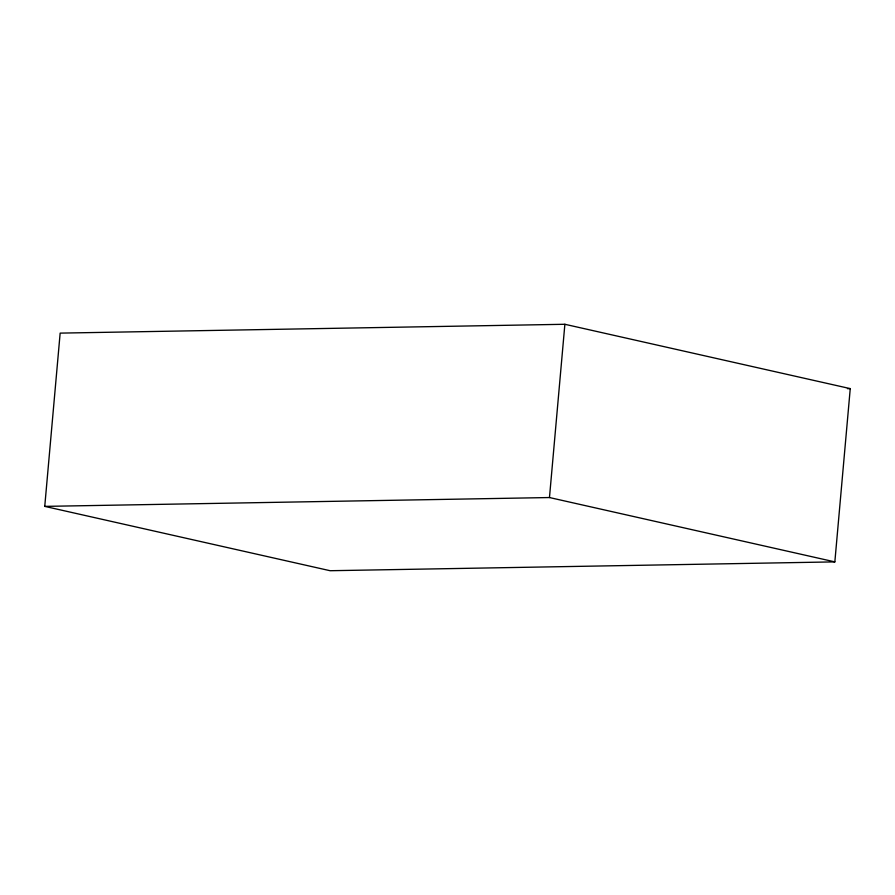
<?xml version="1.0" encoding="UTF-8"?>
<svg xmlns="http://www.w3.org/2000/svg" width="895" height="895" viewBox="0 0 895 895"><rect width="100%" height="100%" fill="white"/><g stroke="black" fill="none" stroke-linecap="round" stroke-linejoin="round"><path stroke-width="1.34" d="M44.75 506.38L60.155 333.119L564.879 324.281L850.25 388.62L834.845 561.881L330.121 570.719L44.75 506.38L549.474 497.542L834.845 561.881M549.474 497.542L564.879 324.281M847.453 388.665L850.25 388.62"/></g></svg>
